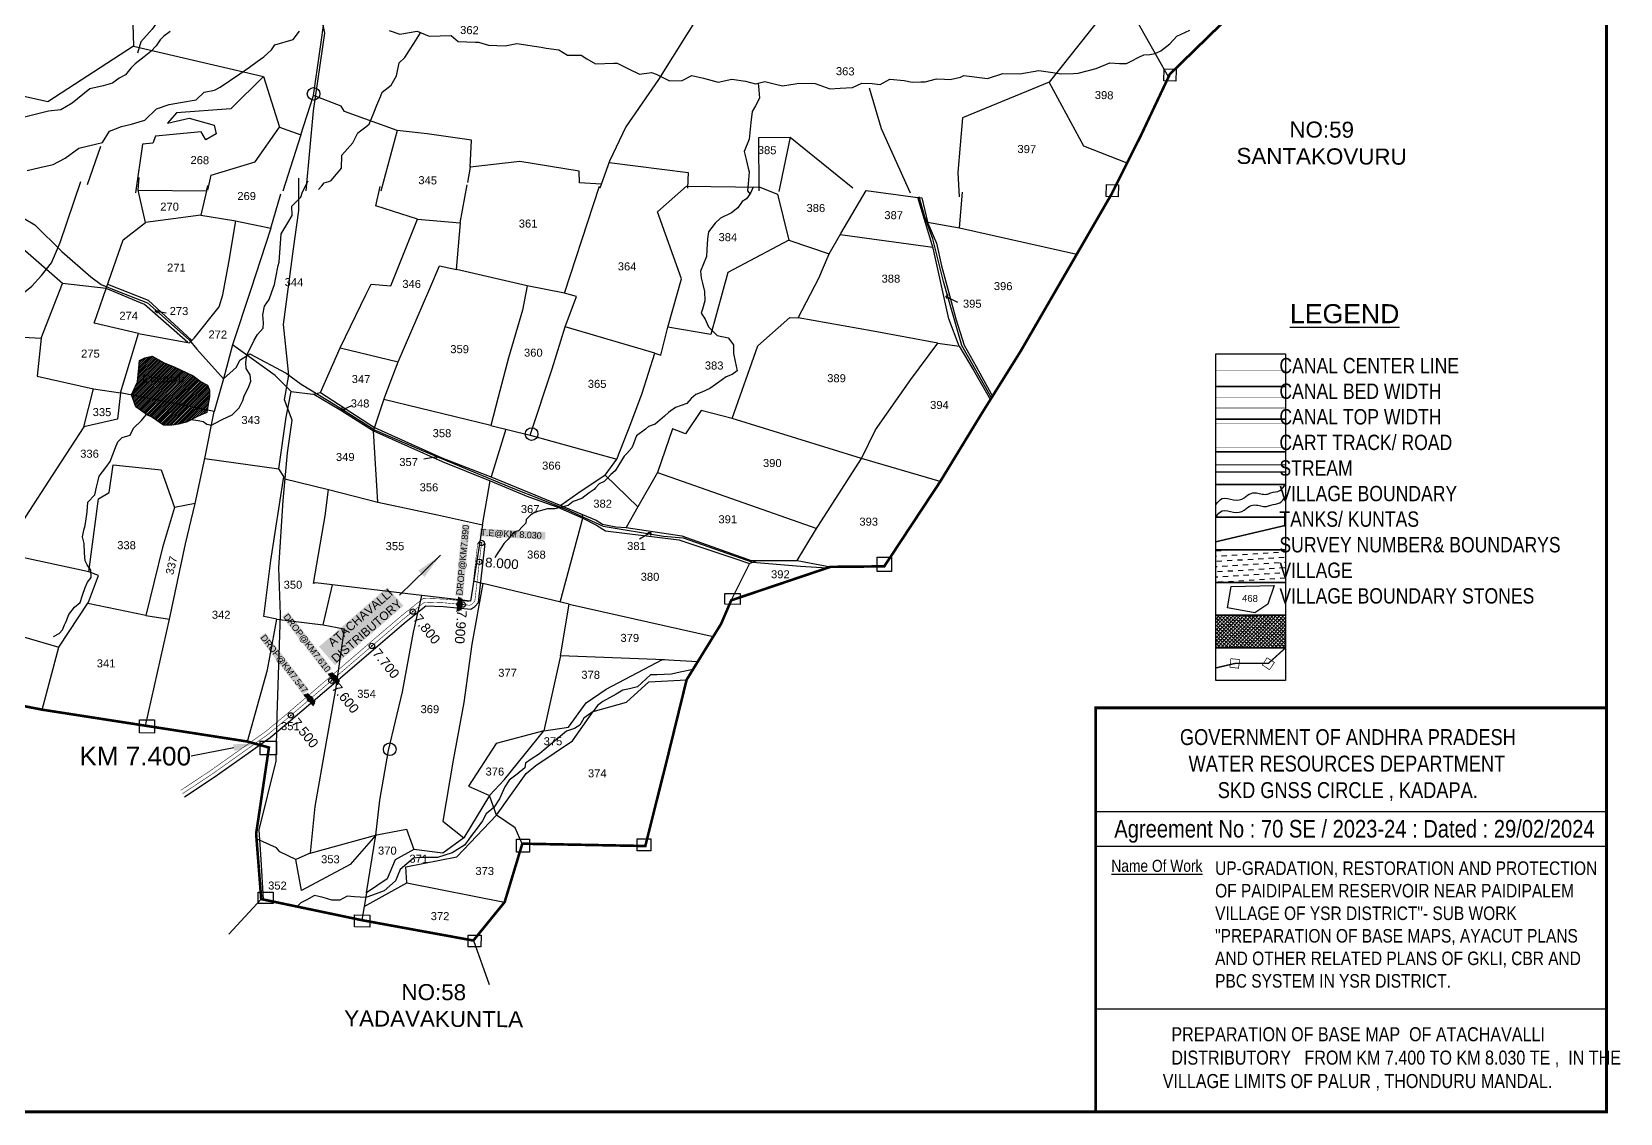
# Model space of a CAD drawing. Header units: inches. Extents: x 207754 to 212786, y 1603154 to 1608628.
# Drawn here: x 209809 to 212786, y 1603154 to 1605181 of the extents above; entities that cross this region are included whole.
import ezdxf
from ezdxf import colors
from ezdxf.entities.mleader import LeaderData, LeaderLine
from ezdxf.enums import TextEntityAlignment as Align
from ezdxf.math import Vec2, Vec3

# ---------------------------------------------------------------- set-up
doc = ezdxf.new("R2010")
doc.units = ezdxf.units.IN
doc.header["$LTSCALE"] = 15
doc.header["$MEASUREMENT"] = 0
doc.header["$PDMODE"] = 32
doc.header["$PDSIZE"] = 10
doc.linetypes.add('ACAD_ISO02W100', pattern=[15, 12, -3])
doc.linetypes.add('HIDDEN2', pattern=[0.1875, 0.125, -0.0625])
for name, color, linetype in [('BOUNDRY STONES', 240, 'Continuous'), ('CANAL1', 7, 'Continuous'), ('CSMark', 72, 'Continuous'), ('DIMENSION', 1, 'Continuous'), ('FRAME 025', 7, 'Continuous'), ('PLOT NO', 7, 'Continuous'), ('PLOTS', 7, 'Continuous'), ('PLOTS NO', 7, 'Continuous'), ('RE REMARKS', 7, 'Continuous'), ('ROADS', 1, 'Continuous'), ('STREAMS', 4, 'Continuous'), ('STRUCTURE', 5, 'Continuous'), ('TABLE', 7, 'Continuous'), ('tank', 4, 'Continuous'), ('text2', 7, 'Continuous'), ('TITLEBLOCK', 7, 'Continuous'), ('VILLAGE', 7, 'Continuous'), ('VILLAGE BOUNDRY', 5, 'Continuous'), ('VILLAGE STONES', 240, 'Continuous')]:
    doc.layers.add(name, color=color, linetype=linetype)
doc.styles.add('A', font='arial.ttf')
doc.styles.add('ARIALN', font='ARIALN.TTF')
doc.styles.get("Standard").update_dxf_attribs({"font": 'arial.ttf'})
doc.linetypes.add('DOTS', pattern='A,1e-06,-3,["●",Standard,S=3,R=0,X=-1.25,Y=-1.25],-3', length=6.000001)
doc.dimstyles.get("Standard").update_dxf_attribs({"dimtxt": 0.18, "dimasz": 0.18, "dimexe": 0.18, "dimexo": 0.0625, "dimgap": 0.09, "dimtad": 0, "dimtih": 1, "dimtoh": 1, "dimdec": 4, "dimzin": 0, "dimdsep": 46, "dimtxsty": 'Standard', "dimcen": 0.09, "dimadec": 0, "dimazin": 0, "dimtfac": 1, "dimtdec": 4, "dimtofl": 0, "dimtmove": 0, "dimatfit": 3, "dimfxl": 1, "dimtolj": 1, "dimtzin": 0, "dimarcsym": 0})

# ---------------------------------------------------------------- blocks, each defined once
blk = doc.blocks.new('DROP')
h = blk.add_hatch()
h.set_pattern_fill('ANSI31', color=1, scale=10, angle=45)
h.set_pattern_definition([(90, (-324.4107, -25.7687), (-1.25, 0), [])])
h.paths.add_polyline_path([(-9.9, -4.3), (-13.8, 4.1), (13.8, 4.1), (10.2, -4.3)])
at = {"layer": 'STRUCTURE', "color": 5, "const_width": 0.49}
blk.add_lwpolyline([(-9.9, -4.3), (-13.8, 4.1), (13.8, 4.1), (10.2, -4.3), (-9.9, -4.3)], dxfattribs=at)
at = {"layer": 'STRUCTURE', "color": 5}
blk.add_circle((0, 0), 1.33, dxfattribs=at)

msp = doc.modelspace()

# ---------------------------------------------------------------- hatches: boundary and pattern name
at = {"layer": 'STREAMS'}
h = msp.add_hatch(dxfattribs=at)
h.set_pattern_fill('ANSI31', color=4, scale=19.591158, angle=-0.2757)
h.set_pattern_definition([(44.724334, (196345.0152, 1599625.4793), (-1.72327875, 1.7399414), [])])
h.paths.add_polyline_path([(210034.4, 1604573.2), (210057.2, 1604560.5), (210077.2, 1604552.7), (210098.2, 1604542.6), (210111.3, 1604536.3), (210126.2, 1604524.7), (210138.4, 1604518.4), (210142.1, 1604509.5), (210142.4, 1604497), (210139.3, 1604482.9), (210137.2, 1604467.5), (210126.7, 1604463.1), (210116.8, 1604459), (210099, 1604449.5), (210083.8, 1604445.4), (210071.7, 1604443.6), (210055.9, 1604443.5), (210033.6, 1604459.4), (210026.2, 1604462.7), (210003.9, 1604478.4), (209995.8, 1604500.5), (210007.4, 1604524.8), (210009.8, 1604550.3), (210011.2, 1604564.7), (210020.6, 1604569.8)])
at = {"layer": 'tank'}
h = msp.add_hatch(dxfattribs=at)
h.set_pattern_fill('DASH', color=256, scale=77.763255, angle=3.5405, style=0)
h.set_pattern_definition([(3.5405362, (-282872.915, 518045.613), (9.10157338, 10.3021349), [9.72040692, -9.72040692])])
h.paths.add_polyline_path([(212028.2, 1604210), (212158.7, 1604210), (212158.7, 1604148.7), (212028.2, 1604148.7)])
at = {"layer": 'VILLAGE', "linetype": 'Continuous'}
h = msp.add_hatch(dxfattribs=at)
h.set_pattern_fill('SACNCR', color=256, scale=52.230973, angle=1.5303, style=0)
h.set_pattern_definition([(46.53031993, (-282872.915, 518045.6134), (-3.553690313, 3.368753931), []), (46.53031993, (-282869.454, 518045.706), (-3.553690313, 3.368753931), [0, -4.896653744])])
h.paths.add_polyline_path([(212028.2, 1604087.5), (212158.7, 1604087.5), (212158.7, 1604026.3), (212028.2, 1604026.3)])

# ---------------------------------------------------------------- linework, layer by layer
at = {"color": 5, "const_width": 5.6}
for points in [[(207756.7, 1608206.2), (212760.2, 1608206.2), (212760.2, 1603157.2), (207756.7, 1603157.2)], [(212760.2, 1603157.2), (211803, 1603157.2), (211803, 1603913.9), (212760.2, 1603913.9)]]:
    msp.add_lwpolyline(points, close=True, dxfattribs=at)
at = {"layer": 'BOUNDRY STONES', "color": 1}
for points in [[(211931.1, 1605111.6), (211953.7, 1605111.1), (211953.2, 1605088.6), (211930.6, 1605089.1)], [(211823, 1604894.8), (211845.6, 1604894.3), (211845.1, 1604871.8), (211822.5, 1604872.3)], [(211393.6, 1604196.4), (211420.6, 1604196.2), (211420.4, 1604169.7), (211393.5, 1604169.8)], [(211108, 1604128.5), (211136.9, 1604128.4), (211136.8, 1604107.9), (211107.9, 1604108)], [(210010.8, 1603891.5), (210039.1, 1603891.3), (210039, 1603866.8), (210010.7, 1603867)], [(210236.9, 1603851.8), (210267.5, 1603851.6), (210267.4, 1603826), (210236.8, 1603826.2)], [(210717.4, 1603667.8), (210741.9, 1603667.7), (210741.7, 1603643.7), (210717.3, 1603643.8)], [(210943.8, 1603668.5), (210969.1, 1603668.4), (210969, 1603646.2), (210943.6, 1603646.3)], [(210233.5, 1603568.9), (210261.5, 1603568.7), (210261.4, 1603547.1), (210233.3, 1603547.2)], [(210414.1, 1603525.9), (210442.7, 1603525.8), (210442.6, 1603503.3), (210414, 1603503.4)], [(210626.8, 1603488), (210651, 1603487.9), (210650.9, 1603466), (210626.7, 1603466.1)]]:
    msp.add_lwpolyline(points, close=True, dxfattribs=at)
for points in [[(210239, 1603555.7), (210178.5, 1603490.2)], [(210636.6, 1603478), (210666.3, 1603395.5)]]:
    msp.add_lwpolyline(points, dxfattribs=at)
for centre, radius in [((210337.2, 1605064.6), 11.8), ((210745.7, 1604427.1), 11.9), ((210479.9, 1603836.4), 11.9)]:
    msp.add_circle(centre, radius, dxfattribs=at)
at = {"layer": 'CANAL1', "color": 1, "linetype": 'HIDDEN2', "ltscale": 100, "const_width": 0.64}
msp.add_lwpolyline([(212028.2, 1604546.7), (212158.7, 1604546.7)], dxfattribs=at)
at = {"layer": 'CANAL1', "color": 5, "ltscale": 100, "const_width": 0.64}
for points in [[(212158.7, 1604495.1), (212028.2, 1604495.1)], [(212158.7, 1604475.9), (212028.2, 1604475.9)]]:
    msp.add_lwpolyline(points, dxfattribs=at)
at = {"layer": 'CANAL1', "color": 1, "ltscale": 100, "const_width": 0.64}
for points in [[(212158.7, 1604446.7), (212028.2, 1604446.7)], [(212158.7, 1604401.9), (212028.2, 1604401.9)]]:
    msp.add_lwpolyline(points, dxfattribs=at)
at = {"layer": 'CANAL1', "color": 200, "const_width": 1}
msp.add_lwpolyline([(210087.8, 1603759.2), (210143, 1603795.7), (210206.6, 1603840.8), (210247.6, 1603869.8), (210285.1, 1603901), (210369.7, 1603973.3), (210453.8, 1604045.5), (210502.1, 1604086.7), (210542.9, 1604119.2), (210581.5, 1604117.9), (210628.6, 1604113.4), (210630.5, 1604114.6), (210632.7, 1604117.1), (210645, 1604223.8)], dxfattribs=at)
at = {"layer": 'CANAL1', "color": 200}
msp.add_lwpolyline([(210095.5, 1603747.5), (210151, 1603784.2), (210214.7, 1603829.4), (210256.1, 1603858.7), (210294.1, 1603890.3), (210378.8, 1603962.7), (210462.9, 1604034.8), (210511, 1604075.9), (210547.6, 1604105), (210580.6, 1604103.9), (210631.8, 1604099), (210639.6, 1604103.7), (210646.1, 1604111.2), (210659, 1604222.2)], dxfattribs=at)
at = {"layer": 'CANAL1', "color": 1, "linetype": 'HIDDEN2', "ltscale": 4}
msp.add_lwpolyline([(210647.9, 1604187.7, 1, 1, 0), (210652, 1604223, 0, 0, 0)], format="xyseb", dxfattribs=at)
at = {"layer": 'CANAL1', "color": 1, "ltscale": 4, "const_width": 1}
msp.add_lwpolyline([(210091.6, 1603753.3), (210147, 1603789.9), (210210.7, 1603835.1), (210251.8, 1603864.3), (210289.6, 1603895.6), (210374.3, 1603968), (210458.4, 1604040.2), (210506.6, 1604081.3), (210545.2, 1604112.1), (210581, 1604110.9), (210630.2, 1604106.2), (210635.1, 1604109.1), (210639.4, 1604114.1), (210647.9, 1604187.7)], dxfattribs=at)
at = {"layer": 'FRAME 025', "lineweight": -3}
for points in [[(211804.8, 1603720.1), (212760.2, 1603720.1)], [(211804.8, 1603654.7), (212760.2, 1603654.7)], [(211804.8, 1603350.1), (212760.2, 1603350.1)]]:
    msp.add_lwpolyline(points, dxfattribs=at)
at = {"layer": 'PLOT NO'}
for points in [[(212028.2, 1604577.3), (212158.7, 1604577.3), (212158.7, 1604516.1), (212028.2, 1604516.1)], [(212028.2, 1604516.1), (212158.7, 1604516.1), (212158.7, 1604454.9), (212028.2, 1604454.9)], [(212028.2, 1604454.9), (212158.7, 1604454.9), (212158.7, 1604393.6), (212028.2, 1604393.6)], [(212028.2, 1604393.6), (212158.7, 1604393.6), (212158.7, 1604332.4), (212028.2, 1604332.4)], [(212028.2, 1604332.4), (212158.7, 1604332.4), (212158.7, 1604271.2), (212028.2, 1604271.2)], [(212028.2, 1604271.2), (212158.7, 1604271.2), (212158.7, 1604210), (212028.2, 1604210)], [(212028.2, 1604210), (212158.7, 1604210), (212158.7, 1604148.7), (212028.2, 1604148.7)], [(212028.2, 1604148.7), (212158.7, 1604148.7), (212158.7, 1604087.5), (212028.2, 1604087.5)], [(212028.2, 1604087.5), (212158.7, 1604087.5), (212158.7, 1604026.3), (212028.2, 1604026.3)], [(212028.2, 1604026.3), (212158.7, 1604026.3), (212158.7, 1603965.1), (212028.2, 1603965.1)]]:
    msp.add_lwpolyline(points, close=True, dxfattribs=at)
msp.add_lwpolyline([(212050, 1604101.2), (212056.7, 1604141.5), (212137.3, 1604143.3), (212125.7, 1604108), (212101.4, 1604091.8), (212050, 1604101.2)], dxfattribs=at)
at = {"layer": 'PLOT NO', "color": 4}
for points in [[(212028.2, 1604294.5), (212040.1, 1604306.1), (212061.1, 1604303.6), (212081.6, 1604307.5), (212087.6, 1604312.4), (212101.4, 1604317.1), (212112.3, 1604315.3), (212123.1, 1604314.2), (212131.2, 1604316.8), (212148.1, 1604321.3), (212158.7, 1604332.4)], [(212028.2, 1604271.6), (212040.1, 1604283.1), (212061.1, 1604280.7), (212081.6, 1604284.6), (212087.6, 1604289.5), (212101.4, 1604294.2), (212112.3, 1604292.4), (212123.1, 1604291.3), (212131.2, 1604293.9), (212148.1, 1604298.4), (212158.7, 1604309.5)]]:
    msp.add_spline(points, degree=3, dxfattribs=at)
at = {"layer": 'PLOTS'}
for points in [[(210493.6, 1604995.6), (210395.3, 1605031.4), (210388.9, 1605041.2), (210337.1, 1605061.8), (210348.9, 1605143.9), (210358.4, 1605210.4), (210368.4, 1605280.8), (210380.3, 1605363.7), (210390.6, 1605406.9), (210403.6, 1605531.4)], [(211096.4, 1605399), (211100.9, 1605278.5), (211036, 1605174.9), (210983.8, 1605091.4), (210922.3, 1605002.6), (210891.7, 1604938.2), (210873.9, 1604888.1)], [(210119.6, 1605325.4), (210079.8, 1605251.9), (209998.7, 1605195.4), (209999.5, 1605153.7), (209839.1, 1605049.9), (209676.1, 1605085.9), (209740.6, 1605185.9), (209809.9, 1605279.6)], [(211846.3, 1605251.6), (211716, 1605086.6), (211553.1, 1605019.7), (211544.7, 1604917.1), (211547.2, 1604871.6)], [(211851.9, 1605251.3), (211939.3, 1605095.6)], [(211861.9, 1604935), (211780.6, 1604966.8), (211716, 1605086.6)], [(210630.8, 1604927.2), (210633.1, 1604978), (210550.3, 1604989.7), (210493.6, 1604995.6), (210463.4, 1604882.4)], [(211172.4, 1604882.8), (211171.8, 1604982.9), (211230.2, 1604983.3), (211347.8, 1604888.3)], [(211230.2, 1604983.3), (211209, 1604881.6)], [(210876.4, 1604895.1), (210835.5, 1604897.7), (210834.9, 1604919.6), (210723.7, 1604938.1), (210630.8, 1604927.2), (210625.5, 1604898.2)], [(210891, 1604936), (211039.2, 1604917.1), (211037.8, 1604887.6)], [(209948.4, 1604700), (209980.2, 1604790.9), (210022.2, 1604823.8), (210008.6, 1604883.8), (210010.1, 1604908)], [(210008.6, 1604883.8), (210136.5, 1604883), (210126, 1604837.2), (210022.2, 1604823.8)], [(210126, 1604837.2), (210187.8, 1604827.5), (210256.8, 1604812.9), (210276.1, 1604877.1)], [(210295.2, 1604506.9), (210335.7, 1604501.7), (210349.9, 1604505.2), (210386.8, 1604588.8), (210435.7, 1604689.1), (210444.9, 1604708.1), (210481.7, 1604704.9), (210531.8, 1604829.9), (210454, 1604854.6), (210461.8, 1604890.7)], [(210531.8, 1604829.9), (210611.8, 1604823), (210625.3, 1604893.9)], [(210977, 1604578.6), (210808.7, 1604628.3), (210830.2, 1604684.7), (210807.5, 1604691.2), (210861.9, 1604857.4), (210873.1, 1604891.4)], [(210883.7, 1604350.2), (210905.6, 1604380), (210931.9, 1604446.9), (210953, 1604503.5), (210977, 1604578.6), (210988.2, 1604575), (211001.1, 1604627.3), (211026.9, 1604717.7), (210982, 1604843.3), (211036, 1604891.8), (211173.3, 1604889.6), (211206.5, 1604876.7), (211227.8, 1604790.6), (211303.8, 1604764.9)], [(211507, 1604597.7), (211386.2, 1604619.8), (211245.5, 1604644.7), (211284.2, 1604719), (211303.8, 1604764.9), (211325.2, 1604803.1), (211373, 1604883.2), (211469.4, 1604870.1)], [(211547.6, 1604813.8), (211553.3, 1604880.6)], [(211547.1, 1604591.8), (211527.9, 1604643.3), (211498.4, 1604775.2), (211469.4, 1604870.1)], [(211469.4, 1604870.1), (211477, 1604869.6), (211488.4, 1604822.1), (211504.4, 1604784.7), (211514.1, 1604742.2), (211534.2, 1604668.9), (211540.8, 1604642.8), (211556.8, 1604593.6), (211579.1, 1604553.6), (211607.3, 1604502.7), (211609.4, 1604497.5)], [(208979.5, 1604669.5), (209135.4, 1604655.8), (209283, 1604643.8), (209433.6, 1604631.5), (209556.8, 1604621.6), (209826.5, 1604606.8), (209866.5, 1604709.2), (209797, 1604769.7), (209735.4, 1604815.1), (209660.8, 1604812.8), (209538.9, 1604731.3), (209482.5, 1604693.6), (209433.6, 1604631.5)], [(210256.8, 1604812.9), (210218.8, 1604696.4), (210185.4, 1604594.3), (210168.6, 1604530.7), (210150.6, 1604469.4), (209975.2, 1604504.6)], [(210008.8, 1604615.6), (210104.8, 1604598.2), (210113.6, 1604606.9), (210160.1, 1604665.3), (210167.1, 1604687.9), (210178.4, 1604748.6), (210191.6, 1604826.7)], [(210280.9, 1604344.1), (210365.2, 1604322.9), (210457.4, 1604299.6), (210449.7, 1604433.3), (210470.6, 1604497.1), (210495.9, 1604562.6), (210554.9, 1604699.6), (210573.4, 1604742.6), (210604.9, 1604735.6), (210612.4, 1604822.9)], [(211487.9, 1604824.2), (211547.6, 1604813.8), (211767.5, 1604763.9)], [(211227.8, 1604790.6), (211113.8, 1604729.7), (211081.9, 1604613.5), (211001.1, 1604627.3)], [(211324.1, 1604801.2), (211497.9, 1604777)], [(210807.5, 1604691.2), (210737.6, 1604704.8), (210604.9, 1604735.6)], [(209826.5, 1604606.8), (209818.9, 1604535.3), (209924.8, 1604512.1), (209975.2, 1604504.6), (210008.8, 1604615.6), (209925.7, 1604635.1), (209948.4, 1604700), (209866.5, 1604709.2)], [(210101.4, 1604598.8), (210020.4, 1604670.1), (209948.4, 1604700)], [(209951.1, 1604707.7), (210026.9, 1604678.2), (210109.2, 1604602.5)], [(210737.6, 1604704.8), (210728.7, 1604659.1), (210702.7, 1604569.8), (210683.3, 1604495.9), (210669.6, 1604443.4), (210743.4, 1604425), (210784.2, 1604549.5), (210808.7, 1604628.3)], [(211511.6, 1604338), (211364.2, 1604381.2), (211121.9, 1604456.5), (211169.7, 1604592.4), (211229.5, 1604645.5), (211245.5, 1604644.7)], [(210133.5, 1604381.3), (210271.8, 1604361.6), (210285.7, 1604458.9), (210295.2, 1604506.9), (210265, 1604537.1), (210185.4, 1604594.3)], [(210386.8, 1604588.8), (210495.9, 1604562.6)], [(211243.4, 1604190.4), (211278.2, 1604246.8), (211364.2, 1604381.2), (211390.5, 1604434.8), (211456.5, 1604529.2), (211507, 1604597.7), (211547.1, 1604591.8), (211573.9, 1604546.8), (211605.7, 1604491.5)], [(209975.2, 1604504.6), (209969.7, 1604455), (209906.4, 1604440.9), (209924.8, 1604512.1)], [(210337.7, 1604502.1), (210388.5, 1604472), (210449.7, 1604433.3), (210578, 1604375.9), (210668.4, 1604339.5), (210740, 1604309.7), (210795.1, 1604289.8), (210841.8, 1604269.3), (210867.4, 1604256.1), (210884.4, 1604245.8), (211021.6, 1604229.1), (211126.8, 1604193.9), (211153.9, 1604184.8), (211168, 1604190.4)], [(210349.9, 1604505.2), (210451.6, 1604439.2), (210577.6, 1604382.6), (210671.4, 1604346.1), (210797.7, 1604294.6), (210866.5, 1604265.8), (210878.6, 1604258.3), (210903.8, 1604253.3), (210923.2, 1604252.2), (211027.6, 1604236.6), (211157.2, 1604190.4), (211243.4, 1604190.4), (211305.8, 1604178.2)], [(210669.6, 1604443.4), (210469, 1604492)], [(210115.4, 1604297.2), (210133.5, 1604381.3), (210151.1, 1604469.3)], [(211121.9, 1604456.5), (211063.6, 1604471.1), (211034.1, 1604427.3), (211009.8, 1604436.7), (210982, 1604355.2), (210945.1, 1604290.5), (210923.2, 1604252.2)], [(209906.4, 1604440.9), (209847.4, 1604349.6), (209798, 1604273), (209756.7, 1604203.5), (209616.5, 1604231), (209627.2, 1604272.1), (209634.9, 1604333.7), (209649.3, 1604415)], [(210697.8, 1604436.4), (210669.9, 1604346.7)], [(210743.4, 1604425), (210905.6, 1604380)], [(209916, 1604169), (209933.9, 1604305.9), (209953.9, 1604317.8), (209961.3, 1604369.3), (210051.2, 1604360), (210076.2, 1604289.7), (210053.9, 1604214.2), (210023, 1604087.2), (209914.1, 1604109.6)], [(210213.2, 1603850.9), (210250.6, 1603985.5), (210268.6, 1604080.5), (210243.7, 1604085.2), (210257, 1604190.2), (210281.5, 1604347.8), (210271.8, 1604361.6)], [(210457.4, 1604299.6), (210569.6, 1604275.5), (210653.7, 1604256.8), (210668.4, 1604339.5)], [(210945.1, 1604290.5), (210883.7, 1604350.2), (210832.7, 1604315.5), (210800.3, 1604293.5)], [(210982, 1604355.2), (211280.5, 1604250.4)], [(210653.7, 1604256.8), (210631.2, 1604113.8), (210540.3, 1604124.5), (210340.5, 1604148), (210337.3, 1604147.3), (210359, 1604274), (210365.2, 1604322.9)], [(210023, 1604087.2), (210067.3, 1604080.4), (210096.9, 1604221.4), (210115.4, 1604297.2), (210076.2, 1604289.7)], [(210799.6, 1604112.1), (210841.8, 1604269.3), (210841.4, 1604276.3)], [(209576.4, 1604110.1), (209859.8, 1604027.9), (209915.5, 1604111.8), (209934.2, 1604162.3), (209916, 1604169), (209756.7, 1604203.5)], [(210268.6, 1604080.5), (210355.3, 1604069.3), (210372.4, 1604144.3)], [(210637.2, 1604152), (210654.5, 1604146.8), (210633.5, 1604033.3), (210618.8, 1603924.1), (210598.5, 1603815.7), (210579.3, 1603701.8), (210619, 1603670.7), (210579.3, 1603641.6), (210525.3, 1603648.8)], [(210799.7, 1604011.6), (210816.5, 1604108), (210654.5, 1604146.8)], [(210436.2, 1603567.4), (210454, 1603675.7), (210461.3, 1603741.1), (210477.6, 1603834.3), (210503.6, 1603944.1), (210524.6, 1604055.9), (210540.3, 1604124.5)], [(210816.5, 1604108), (211086.4, 1604047.7)], [(210022.4, 1603880.5), (210067.3, 1604080.4)], [(210355.3, 1604069.3), (210394.7, 1604062.3), (210378.1, 1603948.5), (210360.3, 1603846.8), (210339.6, 1603729.4), (210331, 1603641.7), (210303.9, 1603629.9), (210273.8, 1603644), (210267.8, 1603651.4), (210230.3, 1603668.4)], [(209828.6, 1603910.6), (209859.8, 1604027.9)], [(210994.9, 1604004.2), (210799.7, 1604011.6), (210768.5, 1603871), (210679.6, 1603847), (210627.6, 1603767.3), (210666.6, 1603749.8)], [(210666.6, 1603749.8), (210695.3, 1603779.5), (210768.5, 1603871), (210814.8, 1603877.6), (210848.1, 1603923.3), (210885.8, 1603948.9), (210991.4, 1604004.4), (211057.4, 1604000.8)], [(210432.1, 1603541.7), (210512, 1603586), (210510.3, 1603616), (210605.9, 1603634.8), (210679.8, 1603712.7), (210735.5, 1603790.8), (210753.9, 1603806.3), (210822.4, 1603852.3), (210861, 1603907), (210923.5, 1603924.8), (210965.8, 1603962.5), (211036.4, 1603966.8)], [(210331, 1603641.7), (210455.6, 1603676.2), (210511.2, 1603686.9), (210525.3, 1603648.8), (210490.2, 1603629), (210475.1, 1603593.7), (210436.2, 1603567.4), (210427.9, 1603516.1)], [(210454, 1603675.7), (210405.9, 1603620.4), (210314.7, 1603571.6), (210303.9, 1603629.9)], [(210512, 1603586), (210695.3, 1603550.1)]]:
    msp.add_lwpolyline(points, dxfattribs=at)
at = {"layer": 'PLOTS NO'}
for points in [[(211525.5, 1604681), (211522.1, 1604685), (211526.5, 1604688.8)], [(211522.1, 1604685), (211543.9, 1604674.5)], [(210044.9, 1604653.5), (210039.5, 1604657.8), (210046.3, 1604658.9)], [(210039.5, 1604657.8), (210061.1, 1604654.2)], [(210390.3, 1604471.9), (210409.9, 1604481.4)], [(210390.3, 1604476.8), (210390.3, 1604471.9), (210396.3, 1604471.9)], [(210568.7, 1604384.3), (210544, 1604380)], [(210565.8, 1604386.4), (210568.7, 1604384.3), (210567.2, 1604381.8)], [(210969.3, 1604242.7), (210948.1, 1604230.2)], [(210963.8, 1604242.7), (210969.3, 1604242.7), (210968.7, 1604236.7)]]:
    msp.add_lwpolyline(points, dxfattribs=at)
at = {"layer": 'ROADS', "color": 1}
for points in [[(210433, 1605916.4), (210420.6, 1605912.6), (210401.7, 1605844.5), (210338, 1605742.3), (210255.3, 1605599.1), (210230.2, 1605567.5), (210208.7, 1605498.5), (210182.8, 1605430.9), (210138.6, 1605351), (210118.3, 1605305.7), (210088.3, 1605281.8), (210072.8, 1605257.2), (210066.5, 1605230.5), (210034.8, 1605186.1), (210013.4, 1605162.3), (210006.9, 1605140.6)], [(210323.4, 1604882.8), (210337.2, 1605032.5), (210358, 1605178.2), (210346.1, 1605235.9), (210374.4, 1605322.2), (210383.7, 1605424.1)], [(211378.7, 1605075.7), (211401.2, 1604999.7), (211455.3, 1604879.2)], [(209913.7, 1604894.9), (209938.3, 1604966.8)], [(210243.3, 1603554.8), (210238.8, 1603629.8), (210235.3, 1603685.7), (210267.1, 1603814.3), (210269, 1603899.6), (210275, 1604089.1), (210272.1, 1604176.7), (210280.4, 1604302.6), (210288.4, 1604391.9), (210297.1, 1604453.2), (210282.4, 1604491.3), (210290.9, 1604537.3), (210280.6, 1604632.6), (210299.6, 1604774.2), (210309.3, 1604846.3), (210309.7, 1604906.5)], [(209317, 1604007.4), (209355.9, 1604063.2), (209384.2, 1604108.6), (209414.7, 1604176.1), (209439.9, 1604226.9), (209478.4, 1604299.4), (209489.1, 1604324.8), (209529.1, 1604384.7), (209556.9, 1604408.7), (209587.5, 1604449.6), (209607.5, 1604483.5), (209640.5, 1604528.1), (209661.9, 1604558.1), (209697.1, 1604608.7), (209718.7, 1604632.4), (209764.2, 1604667.8), (209809.2, 1604703.9), (209827.4, 1604724.3), (209845.7, 1604748.1), (209853.2, 1604765.3), (209862.2, 1604786.2), (209900.9, 1604900.6)], [(209768.6, 1604846.8), (209814.5, 1604819.1), (209865.1, 1604769.1), (209919.6, 1604721.5), (209939.2, 1604707.3), (209969.7, 1604694.6), (210026.2, 1604672.7), (210103.9, 1604603.7), (210118.6, 1604585.9), (210168.6, 1604530.7), (210192.6, 1604552.4), (210199.1, 1604565.5), (210217.4, 1604577.2), (210285.5, 1604541.1), (210314, 1604520.5), (210377.4, 1604481.7), (210452.5, 1604434.2), (210539.5, 1604396.8), (210636.8, 1604356.5), (210710.9, 1604325.7), (210812, 1604285.9), (210880.2, 1604254.3), (210992.7, 1604235.9), (211030.1, 1604232.5), (211159.6, 1604187.1), (211249.7, 1604179.5), (211299.8, 1604176.1)], [(211607.7, 1604494.8), (211552.2, 1604592.8), (211517.9, 1604712.7), (211497.5, 1604793.2), (211482.8, 1604833.9), (211472.2, 1604871.8)]]:
    msp.add_lwpolyline(points, dxfattribs=at)
at = {"layer": 'ROADS', "ltscale": 0.15, "const_width": 1.28}
msp.add_lwpolyline([(212028.2, 1604369.4), (212158.7, 1604369.4)], dxfattribs=at)
at = {"layer": 'ROADS', "linetype": 'DOTS', "ltscale": 0.5}
msp.add_lwpolyline([(212028.2, 1604356.6), (212158.7, 1604356.6)], dxfattribs=at)
at = {"layer": 'STREAMS', "color": 4}
for points in [[(210068.5, 1605181.3), (210056.7, 1605172.4), (210049.5, 1605165.9), (210042.2, 1605154.8), (210032.1, 1605143.8), (210019.9, 1605133.9), (210002.7, 1605120.7), (209994.7, 1605112.8), (209984.6, 1605100.3), (209972.8, 1605094.2), (209960.3, 1605084.7), (209942.6, 1605079.4), (209917.8, 1605073.7), (209884.8, 1605047.3), (209863.7, 1605034.8), (209840.4, 1605032.1), (209790.3, 1605019.4)], [(209800.1, 1604920.8), (209824.2, 1604926.4), (209849.2, 1604932.3), (209871.8, 1604944.3), (209897.3, 1604962.8), (209930.8, 1604970.7), (209941.5, 1604973.2), (209954.6, 1604994.5), (209976.9, 1605003.4), (209995.7, 1605007.8), (210010.5, 1605012.1), (210020.8, 1605015.1), (210042.6, 1605036.4), (210066.6, 1605044.9), (210087.8, 1605048.3), (210117.2, 1605053.4), (210132, 1605067.6), (210151.5, 1605071.7), (210162.4, 1605077.2), (210198.7, 1605102.3), (210216.9, 1605114.9), (210231.7, 1605125.5), (210243.9, 1605134.2), (210258, 1605147.2), (210264.4, 1605156.5), (210299.1, 1605166.7), (210310.7, 1605182.3)], [(210346.4, 1604885.3), (210352.4, 1604892.3), (210356.9, 1604897.6), (210365.9, 1604900.6), (210370.3, 1604902.1), (210380, 1604913.8), (210389.5, 1604925.3), (210390.2, 1604949.5), (210400.7, 1604961.5), (210410.7, 1604972.8), (210420, 1604991.4), (210432.4, 1605001.1), (210441.3, 1605008), (210450.2, 1605028.9), (210456, 1605043.4), (210463, 1605060.7), (210465.9, 1605068), (210482.9, 1605080.8), (210492.4, 1605098.3), (210497.7, 1605122.8), (210508.4, 1605132.8), (210517, 1605146.4), (210525.1, 1605159.2), (210537.7, 1605179.2)], [(210478.7, 1605183), (210498.8, 1605176.7), (210531.4, 1605181.8), (210554, 1605172.5), (210594.9, 1605173.8), (210607.9, 1605162.5), (210640.6, 1605161.4), (210646.5, 1605161.2), (210664.8, 1605155.7), (210696.1, 1605154.6), (210717.9, 1605158.9), (210763.6, 1605151.9), (210772.8, 1605150.5), (210796.6, 1605146.9), (210813, 1605136.9), (210838.8, 1605137), (210849.3, 1605130.5), (210865.5, 1605120.6), (210900, 1605122), (210906, 1605122.3), (210928.8, 1605111.1), (210948, 1605101.7), (210970.3, 1605104.7), (210979.4, 1605101.5), (211004.4, 1605088.7), (211027.9, 1605089.6), (211046.2, 1605099.1), (211068.2, 1605094.2), (211095.6, 1605086.3), (211121.2, 1605092.3), (211146.9, 1605088.1), (211165.5, 1605083.2), (211182.9, 1605088), (211203.1, 1605082.8), (211216, 1605079.4), (211239.5, 1605083.4), (211246.5, 1605084.6), (211277, 1605083.7), (211304.8, 1605074.2), (211324.3, 1605075.3), (211347.5, 1605076.5), (211364.7, 1605084.7), (211384.2, 1605084.2), (211398.8, 1605082.1), (211417.1, 1605092), (211444.3, 1605089.5), (211459, 1605086.2), (211475.6, 1605087), (211483.5, 1605087.3), (211504.4, 1605092.6), (211519.8, 1605091.9), (211530.5, 1605091.4), (211549.8, 1605096), (211555.7, 1605098.8), (211600, 1605093.4), (211629.3, 1605103), (211660.6, 1605102.3), (211696.4, 1605108.5), (211722.5, 1605104.6), (211738.3, 1605102.3), (211761.5, 1605103), (211770.4, 1605103.3), (211804.2, 1605112.1), (211829.7, 1605122.6), (211847.7, 1605121.2), (211861, 1605121.4), (211869.4, 1605126.1), (211883.9, 1605133.2), (211893.5, 1605137.8), (211904.7, 1605138.5), (211914.3, 1605140.1), (211925.2, 1605145.1), (211941.7, 1605158.6), (211955.2, 1605172.4), (211979.6, 1605183.7)], [(209999.5, 1605153.7), (210243, 1605097.1), (210273.4, 1605001.9), (210313.4, 1604987.6), (210337.1, 1605061.8)], [(210243, 1605097.1), (210181.8, 1605036.7), (210080.5, 1605028.8), (210063.3, 1605009.6), (210104.3, 1605019.2), (210150.9, 1605006.2), (210154.5, 1604989.4), (210135, 1604978.4), (210126.5, 1604993.5), (210040.9, 1604985.6), (210035.9, 1604971.9), (210016.6, 1604970.5), (210003.3, 1604879.4)], [(211170.4, 1605084.6), (211171.6, 1605071.2), (211172.9, 1605056.5), (211165.3, 1605042.3), (211159.4, 1605031.4), (211157, 1605010.6), (211154.8, 1604992.4), (211153.3, 1604979.6), (211144.1, 1604956.5), (211147.8, 1604941.5), (211151.8, 1604925.6), (211153.5, 1604918.7), (211151.4, 1604896), (211150.2, 1604882.9), (211155.3, 1604876.4)], [(210138.8, 1604884.1), (210145.2, 1604912.3), (210227.6, 1604937.3), (210273.4, 1605001.9)], [(210313.4, 1604987.6), (210279.7, 1604882)], [(210107.9, 1604454.3), (210120.6, 1604452.2), (210130.2, 1604450.7), (210137, 1604445.9), (210146.1, 1604444), (210153.9, 1604448.3), (210166.1, 1604454.4), (210184.3, 1604463.4), (210197.4, 1604476.4), (210204.7, 1604489.7), (210206.8, 1604498.8), (210215.4, 1604514.2), (210219.4, 1604526.5), (210218.1, 1604537.8), (210210.7, 1604549.7), (210210, 1604561.2), (210211.8, 1604575.3), (210217.6, 1604586.4), (210226.1, 1604602.9), (210232.3, 1604613.4), (210242.4, 1604625.8), (210243.4, 1604635.8), (210242.3, 1604650.3), (210245, 1604666.7), (210253.7, 1604679.5), (210258.9, 1604693.7), (210263.9, 1604707.5), (210266.5, 1604720.4), (210271.1, 1604742.8), (210272.5, 1604748.9), (210276.6, 1604802.1), (210288.8, 1604823.1), (210296.9, 1604836.8), (210296.5, 1604854.2), (210302.6, 1604860.2), (210313.3, 1604870.8), (210316.3, 1604881), (210327.2, 1604901.5)], [(211161.2, 1604889.8), (211156, 1604878.4), (211148.3, 1604867.9), (211140.5, 1604863.1), (211132.6, 1604851.1), (211120.3, 1604841.9), (211099.9, 1604831.5), (211089.8, 1604822.3), (211077.4, 1604806), (211075.2, 1604792.8), (211074.1, 1604772.5), (211073.4, 1604759.7), (211062.6, 1604732.3), (211063.8, 1604720.1), (211066.2, 1604710.1), (211070, 1604694.3), (211070.2, 1604676.9), (211065.9, 1604661.3), (211063.8, 1604653.5), (211071.2, 1604642.2), (211077.1, 1604627.8), (211093.6, 1604611.8), (211113.9, 1604607.3), (211124.2, 1604594.3), (211124.4, 1604585), (211124.5, 1604577.9), (211127.2, 1604562.9), (211131, 1604545.7), (211121.7, 1604538.9), (211110.2, 1604534.1), (211096.7, 1604524.4), (211080, 1604512.4), (211064.7, 1604505.7), (211053.7, 1604500.9), (211044.7, 1604493.4), (211036.8, 1604484.2), (211015.7, 1604476.7), (211002.5, 1604467.7), (210994.9, 1604460.9), (210986.2, 1604453.2), (210977.5, 1604445.4), (210964.8, 1604441.1), (210959.4, 1604436.2), (210942.7, 1604423.8), (210940, 1604417.5), (210936.8, 1604408.9), (210933.8, 1604401.1), (210924.2, 1604390.9), (210919, 1604385.4), (210909.1, 1604369.1), (210902.5, 1604358.1), (210894.3, 1604351), (210888.8, 1604345.3), (210882, 1604338.4), (210872.2, 1604333.5), (210865.6, 1604326.2), (210862.9, 1604323.3), (210854, 1604316.7), (210840.1, 1604306.5), (210823.8, 1604300.9), (210814.2, 1604293.3), (210790.1, 1604286.8), (210775.4, 1604286.7), (210752.6, 1604280.9), (210744.5, 1604275.6), (210735.9, 1604267), (210734.9, 1604260.2), (210728.5, 1604253.6), (210721.1, 1604246), (210712.5, 1604243.1), (210701.7, 1604229.9), (210694.5, 1604222.9), (210688.6, 1604213.6), (210680.3, 1604200.6), (210676.6, 1604194.9)], [(210034.4, 1604573.2), (210057.2, 1604560.5), (210077.2, 1604552.7), (210098.2, 1604542.6), (210111.3, 1604536.3), (210126.2, 1604524.7), (210138.4, 1604518.4), (210142.1, 1604509.5), (210142.4, 1604497), (210139.3, 1604482.9), (210137.2, 1604467.5), (210126.7, 1604463.1), (210116.8, 1604459), (210099, 1604449.5), (210083.8, 1604445.4), (210071.7, 1604443.6), (210055.9, 1604443.5), (210033.6, 1604459.4), (210026.2, 1604462.7), (210003.9, 1604478.4), (209995.8, 1604500.5), (210007.4, 1604524.8), (210009.8, 1604550.3), (210011.2, 1604564.7), (210020.6, 1604569.8), (210034.4, 1604573.2)], [(209849.8, 1604047.5), (209860.5, 1604053.5), (209866.3, 1604060.4), (209870.5, 1604069.4), (209873.4, 1604075.6), (209878.5, 1604088.8), (209889, 1604102.6), (209899.6, 1604111.7), (209903.9, 1604124.9), (209908.9, 1604139.3), (209913.3, 1604149.5), (209920.5, 1604158.4), (209919.4, 1604172.3), (209912.8, 1604182.3), (209909.1, 1604189.4), (209908, 1604203.7), (209906.9, 1604222), (209903.8, 1604234.7), (209906.8, 1604247.1), (209909, 1604255.9), (209910.9, 1604268.4), (209912.8, 1604281.2), (209914.3, 1604299.7), (209927.1, 1604313.3), (209930.6, 1604327.3), (209933.1, 1604337.3), (209935.5, 1604347.9), (209947.5, 1604364.4), (209955.7, 1604375.9), (209966.1, 1604401.7), (209970.5, 1604412.6), (209978.7, 1604420.8), (209993.3, 1604425.3), (209999.9, 1604438.4), (210014.7, 1604452.7), (210020.1, 1604459.1), (210023.5, 1604463.2)], [(211048.3, 1603986.1), (211024, 1603980.6), (211008.2, 1603977), (210980.7, 1603976), (210968.7, 1603975.6), (210944.5, 1603953.2), (210929.4, 1603949.7), (210916.9, 1603946.9), (210904, 1603939.6), (210879.6, 1603925.8), (210869, 1603918.4), (210861, 1603907), (210843.8, 1603894.5), (210836.2, 1603881.5), (210826.2, 1603875.6), (210811.5, 1603870.5), (210769.3, 1603835.3), (210760.5, 1603828.1), (210745, 1603817.6), (210734.5, 1603810.6), (210733.4, 1603801.9), (210718.7, 1603789.7), (210703.6, 1603778.2), (210695.6, 1603766), (210685.5, 1603743.7), (210674.7, 1603727.1), (210660.8, 1603715.3), (210653.6, 1603702.3), (210641.6, 1603686.1), (210633.2, 1603674.7), (210620.1, 1603657), (210596.9, 1603642.2), (210569.5, 1603633.6), (210536.2, 1603633.7), (210524.3, 1603632.2), (210511.9, 1603621.6), (210499.7, 1603611), (210494, 1603597.5), (210490.9, 1603590.1), (210469.5, 1603571.3), (210447.3, 1603563.1), (210434.8, 1603558.5), (210414, 1603560.1), (210400.3, 1603561.1), (210386.6, 1603553.5), (210371.5, 1603553.9), (210354.9, 1603558.4), (210339.1, 1603562.6), (210324.7, 1603554.5), (210313.2, 1603548.7), (210306.6, 1603541.5)]]:
    msp.add_lwpolyline(points, dxfattribs=at)
at = {"layer": 'text2', "color": 2, "linetype": 'Continuous'}
for p in [(210652, 1604223, 72), (210610.7, 1604108.1), (210376.3, 1603969.8), (210330.5, 1603930.6)]:
    msp.add_point(p, dxfattribs=at)
at = {"layer": 'text2', "color": 3, "linetype": 'Continuous'}
for p in [(210647.9, 1604187.7), (210523, 1604094.4), (210616.6, 1604107.5), (210446.5, 1604030), (210370.6, 1603964.9), (210294.6, 1603899.9)]:
    msp.add_point(p, dxfattribs=at)
at = {"layer": 'VILLAGE BOUNDRY'}
msp.add_lwpolyline([(212043.7, 1605200.5, 4.86, 4.86, 0), (211942, 1605101.4, 4.86, 4.86, 0), (211887.9, 1604986.8, 4.86, 4.86, 0), (211858.6, 1604928.5, 4.86, 4.86, 0), (211832, 1604875.4, 4.86, 4.86, 0), (211789.9, 1604802.6, 4.86, 4.86, 0), (211662.5, 1604582.5, 4.86, 4.86, 0), (211587.8, 1604463, 4.86, 4.86, 0), (211511.6, 1604338, 4.86, 4.86, 0), (211406.8, 1604179.2, 4.86, 4.86, 0), (211305.8, 1604178.2, 4.86, 4.86, 0), (211119.9, 1604115.5, 4.86, 4.86, 0), (211100.9, 1604071.3, 4.86, 4.86, 0), (211036.4, 1603966.8, 4.86, 4.86, 0), (211002.1, 1603827.3, 4.86, 4.86, 0), (210959, 1603655.1, 4.86, 4.86, 0), (210728.4, 1603659.5, 4.86, 4.86, 0), (210695.3, 1603550.1, 4.86, 4.86, 0), (210636.6, 1603478, 4.86, 4.86, 0), (210427.9, 1603516.1, 4.86, 4.86, 0), (210239, 1603555.7, 4.86, 4.86, 0), (210229.5, 1603678.3, 4.86, 4.86, 0), (210237.3, 1603730.5, 4.86, 4.86, 0), (210253.5, 1603839.7, 4.86, 4.86, 0), (210213.2, 1603850.9, 4.86, 4.86, 0), (210022.4, 1603880.5, 4.86, 4.86, 0), (209828.6, 1603910.6, 4.86, 4.86, 0), (209535, 1603967.8, 4.86, 4.86, 0)], format="xyseb", dxfattribs=at)
at = {"layer": 'VILLAGE BOUNDRY', "color": 6}
for points in [[(210136.5, 1604883), (210138.8, 1604893)], [(211153.9, 1604184.8), (211119.9, 1604115.5)], [(210728.4, 1603659.5), (210715.2, 1603689.3), (210679.8, 1603712.7), (210666.6, 1603749.8), (210619, 1603670.7)]]:
    msp.add_lwpolyline(points, dxfattribs=at)
at = {"layer": 'VILLAGE BOUNDRY', "linetype": 'ACAD_ISO02W100', "ltscale": 2, "const_width": 2.56}
for points in [[(212028.2, 1604225.2), (212158.7, 1604255.9)], [(212028.2, 1603988.8), (212064.3, 1603997.3), (212126.7, 1603997.3), (212158.7, 1604026.3)]]:
    msp.add_lwpolyline(points, dxfattribs=at)
at = {"layer": 'VILLAGE STONES', "const_width": 1.3}
for points in [[(212115.4, 1603994.3), (212124.2, 1604007.9), (212137.9, 1603999.1), (212129, 1603985.5)], [(212056.4, 1604006.2), (212072.6, 1604004.5), (212070.8, 1603988.3), (212054.7, 1603990.1)]]:
    msp.add_lwpolyline(points, close=True, dxfattribs=at)

# ---------------------------------------------------------------- block references
at = {"layer": 'text2', "color": 3, "linetype": 'Continuous'}
for p, rotation in [((210610.8, 1604108.1), 84.0017143704001), ((210376.3, 1603969.8), 131.6410785303888), ((210330.5, 1603930.6), 131.3356358232424)]:
    msp.add_blockref('DROP', p, dxfattribs=dict(at, rotation=rotation))

# ---------------------------------------------------------------- texts
at = {"layer": 'CSMark', "color": 1}
for s, rotation, p in [('8.000', 356.2286, (210658.7, 1604186.8)), ('7.800', 308.9781, (210529.7, 1604085.9)), ('7.900', 265.405, (210615.6, 1604096.8)), ('7.700', 308.9781, (210453.2, 1604021.5)), ('7.600', 308.9781, (210377.3, 1603956.4)), ('7.500', 308.9781, (210301.3, 1603891.4))]:
    msp.add_text(s, height=18, rotation=rotation, dxfattribs=at).set_placement(p, align=Align.MIDDLE_LEFT)
at = {"layer": 'DIMENSION', "char_height": 30, "width": 486.175, "attachment_point": 2, "rotation": 359.7243}
for s, insert in [('NO:59\\PSANTAKOVURU', (212226.7, 1605012.6)), ('NO:58\\PYADAVAKUNTLA', (210562.5, 1603396.3))]:
    msp.add_mtext(s, dxfattribs=dict(at, insert=insert))
at = {"layer": 'PLOT NO'}
msp.add_text('468', height=12.8, rotation=358.6877, dxfattribs=at).set_placement((212092.2, 1604119.2), align=Align.MIDDLE_CENTER)
at = {"layer": 'PLOTS NO'}
for s, rotation, p in [('362', 358.7233, (210611.7, 1605176.9)), ('363', 358.7233, (211316, 1605099.8)), ('398', 358.7233, (211801.2, 1605055.1)), ('385', 358.7233, (211169.6, 1604952)), ('397', 358.7233, (211656.2, 1604953.9)), ('268', 358.7233, (210106.3, 1604933.3)), ('345', 358.7233, (210533.4, 1604895.5)), ('269', 359.7243, (210194.2, 1604865.7)), ('270', 359.7243, (210049.8, 1604845.8)), ('386', 359.7243, (211261, 1604843.2)), ('387', 359.7243, (211406.9, 1604829.8)), ('361', 359.7243, (210721.7, 1604814.1)), ('384', 359.7243, (211096.1, 1604788.6)), ('271', 359.7243, (210062.5, 1604731.5)), ('364', 359.7243, (210907.3, 1604733.8)), ('388', 359.7243, (211401.7, 1604710.9)), ('344', 359.7243, (210283, 1604704.3)), ('346', 359.7243, (210503.5, 1604701)), ('396', 359.7243, (211612.1, 1604696.9)), ('273', 359.7243, (210067.4, 1604650.2)), ('395', 359.7243, (211554.2, 1604663.9)), ('274', 359.7243, (209973.1, 1604641.3)), ('272', 359.7243, (210140.1, 1604606.2)), ('275', 359.7243, (209901.4, 1604570.4)), ('359', 359.7243, (210593.4, 1604578.7)), ('360', 359.7243, (210731.5, 1604572.2)), ('383', 359.7243, (211070.4, 1604548.1)), ('Cheruvu', 359.7243, (210015.9, 1604523.8)), ('347', 359.7243, (210408.6, 1604522.7)), ('365', 359.7243, (210851.1, 1604513.7)), ('389', 359.7243, (211299.8, 1604524.3)), ('348', 359.7243, (210406.8, 1604477)), ('394', 359.7243, (211492.7, 1604474.2)), ('335', 359.7243, (209923.1, 1604460.8)), ('343', 359.7243, (210201.8, 1604446)), ('358', 359.7243, (210560.3, 1604421.3)), ('336', 359.7243, (209899.7, 1604382.8)), ('349', 359.7243, (210379, 1604376.7)), ('357', 359.7243, (210497.7, 1604367.3)), ('366', 359.7243, (210765.4, 1604360.5)), ('390', 359.7243, (211179.4, 1604365.4)), ('356', 359.7243, (210535.9, 1604319.8)), ('367', 359.7243, (210725.6, 1604279.1)), ('382', 359.7243, (210861.4, 1604289.2)), ('391', 359.7243, (211095.9, 1604259.9)), ('393', 359.7243, (211360.1, 1604255.5)), ('338', 359.7243, (209969.1, 1604211.4)), ('355', 359.7243, (210472.2, 1604209.6)), ('381', 359.7243, (210924.8, 1604210)), ('337', 76.5549, (210074.1, 1604162.2)), ('368', 359.7243, (210737.3, 1604193.8)), ('380', 359.7243, (210950.2, 1604152.2)), ('392', 359.7243, (211194.5, 1604156.9)), ('350', 359.7243, (210281, 1604137.3)), ('342', 359.7243, (210146.5, 1604081)), ('379', 359.7243, (210912.3, 1604037.7)), ('341', 359.7243, (209930.8, 1603989.9)), ('377', 359.7243, (210683.2, 1603972.3)), ('378', 359.7243, (210839, 1603968.5)), ('354', 359.7243, (210418.9, 1603932.9)), ('369', 359.7243, (210537.6, 1603904.1)), ('351', 359.7243, (210276.1, 1603872.3)), ('375', 359.7243, (210768.4, 1603844)), ('376', 359.7243, (210659.4, 1603787.2)), ('374', 359.7243, (210851.4, 1603783.9)), ('370', 359.7243, (210457.9, 1603639.1)), ('353', 359.7243, (210351.2, 1603622.9)), ('371', 359.7243, (210516.7, 1603623.9)), ('373', 359.7243, (210640.4, 1603600.9)), ('352', 359.7243, (210252, 1603573.6)), ('372', 359.7243, (210556.7, 1603516.3))]:
    msp.add_text(s, height=15, rotation=rotation, dxfattribs=at).set_placement(p)
at = {"layer": 'STRUCTURE', "color": 5, "char_height": 12, "attachment_point": 1, "bg_fill": 1, "box_fill_scale": 1.1, "bg_fill_color": 7, "bg_fill_true_color": 16777215, "bg_fill_transparency": 0}
for s, insert, width, rotation in [('DROP@KM7.890', (210604.2, 1604125.6), 131.866, 84.5286), ('T.E@KM 8.030', (210650.4, 1604248.8), 120.346, 356.9597), ('DROP@KM7.610', (210289.5, 1604092), 131.866, 307.5378), ('DROP@KM7.547', (210246.5, 1604052.8), 131.907, 307.5378)]:
    msp.add_mtext(s, dxfattribs=dict(at, insert=insert, width=width, rotation=rotation))
at = {"layer": 'STRUCTURE', "color": 1, "insert": (210349.6, 1604028.4), "char_height": 16, "width": 166.392, "attachment_point": 1, "rotation": 41.0134, "bg_fill": 1, "box_fill_scale": 1.1, "bg_fill_color": 7, "bg_fill_true_color": 16777215, "bg_fill_transparency": 0}
msp.add_mtext('\\pi16.84759;ATACHAVALLI \\P\\pi1.88442;DISTRIBUTORY', dxfattribs=at)
at = {"layer": 'TABLE', "extrusion": (0.000201441, 0.004807, 0.999988), "style": 'A'}
msp.add_text('%%ULEGEND', height=35.7, rotation=359.9999, dxfattribs=at).set_placement((212269.7, 1604633.9, 7756), align=Align.MIDDLE)
at = {"layer": 'TITLEBLOCK', "extrusion": (0.000201441, 0.004807, 0.999988), "style": 'ARIALN'}
msp.add_text('%%UName Of Work', height=22.534, rotation=359.9999, dxfattribs=at).set_placement((211832.4, 1603588, 7748.3))
at = {"layer": 'TITLEBLOCK', "extrusion": (0.000201441, 0.004807, 0.999988), "attachment_point": 1, "text_direction": (1, -1e-06, -0.000201), "style": 'ARIALN'}
for s, insert, char_height, width in [('CANAL CENTER LINE \\PCANAL BED WIDTH {\\H1.52882x; }\\PCANAL TOP WIDTH {\\H1.35255x; }\\PCART TRACK/ ROAD{\\H1.4113x; }\\PSTREAM {\\H1.39172x; }\\PVILLAGE BOUNDARY{\\H1.39825x; }\\PTANKS/ KUNTAS{\\H1.39607x; }\\PSURVEY NUMBER& BOUNDARYS{\\H1.3968x; }\\PVILLAGE{\\H1.39655x; }\\PVILLAGE BOUNDARY STONES{\\H1.39664x; }', (212147.4, 1604569.7), 28.758, 602.932), ('\\pi7.11463;GOVERNMENT OF ANDHRA PRADESH  \\P\\pi23.32583;WATER RESOURCES DEPARTMENT   \\P\\pi78.03737;SKD GNSS CIRCLE , KADAPA.', (211953.8, 1603874.1, -4.6), 29.8, 639.097), ('Agreement No : 70 SE / 2023-24 : Dated : 29/02/2024', (211837.9, 1603704, 3.1), 32.952, 1063.637), ('UP-GRADATION, RESTORATION AND PROTECTION OF PAIDIPALEM RESERVOIR NEAR PAIDIPALEM VILLAGE OF YSR DISTRICT"- SUB WORK  "PREPARATION OF BASE MAPS, AYACUT PLANS  AND OTHER RELATED PLANS OF GKLI, CBR AND  PBC SYSTEM IN YSR DISTRICT.', (212026.9, 1603626.3, 3.8), 25.3474, 753.955), ('\\pi113.49782;PREPARATION OF BASE MAP  OF {\\C1;ATACHAVALLI                       \\P\\pi41.73381;DISTRIBUTORY}   FROM KM {\\C1;7.400} TO KM {\\C1;8.030 TE }, {\\C1; }IN THE  \\P\\pi97.33387;VILLAGE LIMITS OF {\\C1;PALUR} , {\\C1;THONDURU} MANDAL.', (211831.4, 1603315.6, -3.4), 26.315, 922.216)]:
    msp.add_mtext(s, dxfattribs=dict(at, insert=insert, char_height=char_height, width=width))

# ---------------------------------------------------------------- leaders
at = {"layer": 'RE REMARKS', "color": 1}
msp.add_leader([(210574.9, 1604199.9), (210498, 1604124.9)], dimstyle='Standard', override={"dimasz": 50}, dxfattribs=at)
at = {"layer": 'VILLAGE STONES', "color": 1}
ml = msp.add_multileader_mtext('Standard', dxfattribs=at)
ml.set_content('KM 7.400', color=1)
ml.set_leader_properties()
ml.build(insert=Vec2(0, 0))
ml.multileader.update_dxf_attribs({"dogleg_length": 0.36, "arrow_head_size": 40})
ctx = ml.context
ctx.base_point, ctx.char_height, ctx.arrow_head_size, ctx.landing_gap_size, ctx.plane_origin = Vec3(209904, 1603823.3), 35, 40, 0.09, Vec3(210381.4, 1604056.3)
ctx.text_align_type = 2
notes = []
notes.append((ctx, [(1, (1, 1, 0), (210107.6, 1603823.3), (-1, 0), 1.396927018504357e-11, [(0, [(210226.9, 1603847.1)], 0, [])])]))
ctx.mtext.insert, ctx.mtext.alignment, ctx.mtext.flow_direction = Vec3(210107.5, 1603841.1), 3, 5
for ctx, leaders in notes:
    for number, flags, end, landing, length, lines in leaders:
        leader = LeaderData()
        leader.index, (leader.has_last_leader_line, leader.has_dogleg_vector, leader.attachment_direction) = number, flags
        leader.last_leader_point, leader.dogleg_vector, leader.dogleg_length = Vec3(end), Vec3(landing), length
        for number, points, colour, breaks in lines:
            line = LeaderLine()
            line.index, line.vertices, line.color, line.breaks = number, Vec3.list(points), colors.encode_raw_color(colour), breaks
            leader.lines.append(line)
        ctx.leaders.append(leader)

doc.saveas('drawing.dxf')
